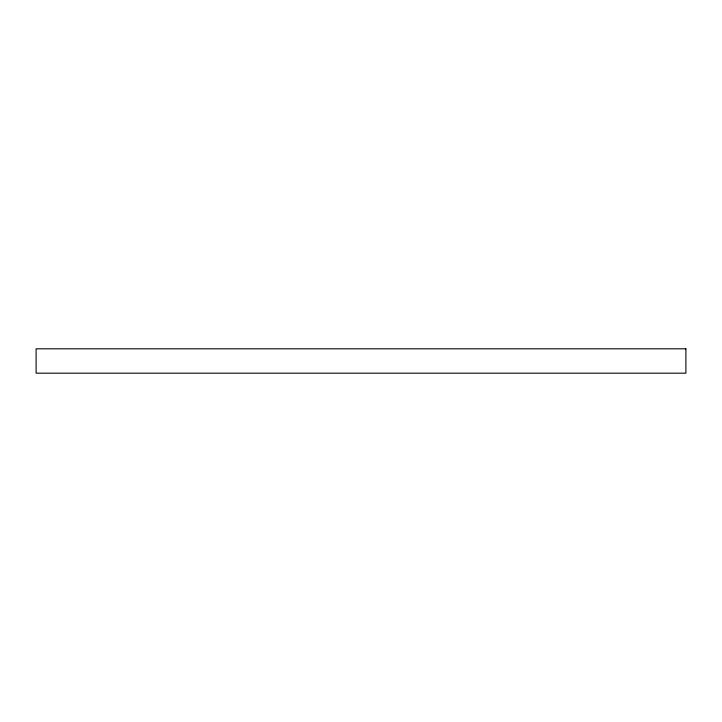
<?xml version="1.0" encoding="UTF-8"?>
<svg xmlns="http://www.w3.org/2000/svg" width="722" height="722" viewBox="0 0 722 722"><rect width="100%" height="100%" fill="white"/><g stroke="black" fill="none" stroke-linecap="round" stroke-linejoin="round"><path stroke-width="1.08" d="M685.9 348.816L36.1 348.816L36.1 373.184L685.9 373.184L685.9 348.816"/></g></svg>
